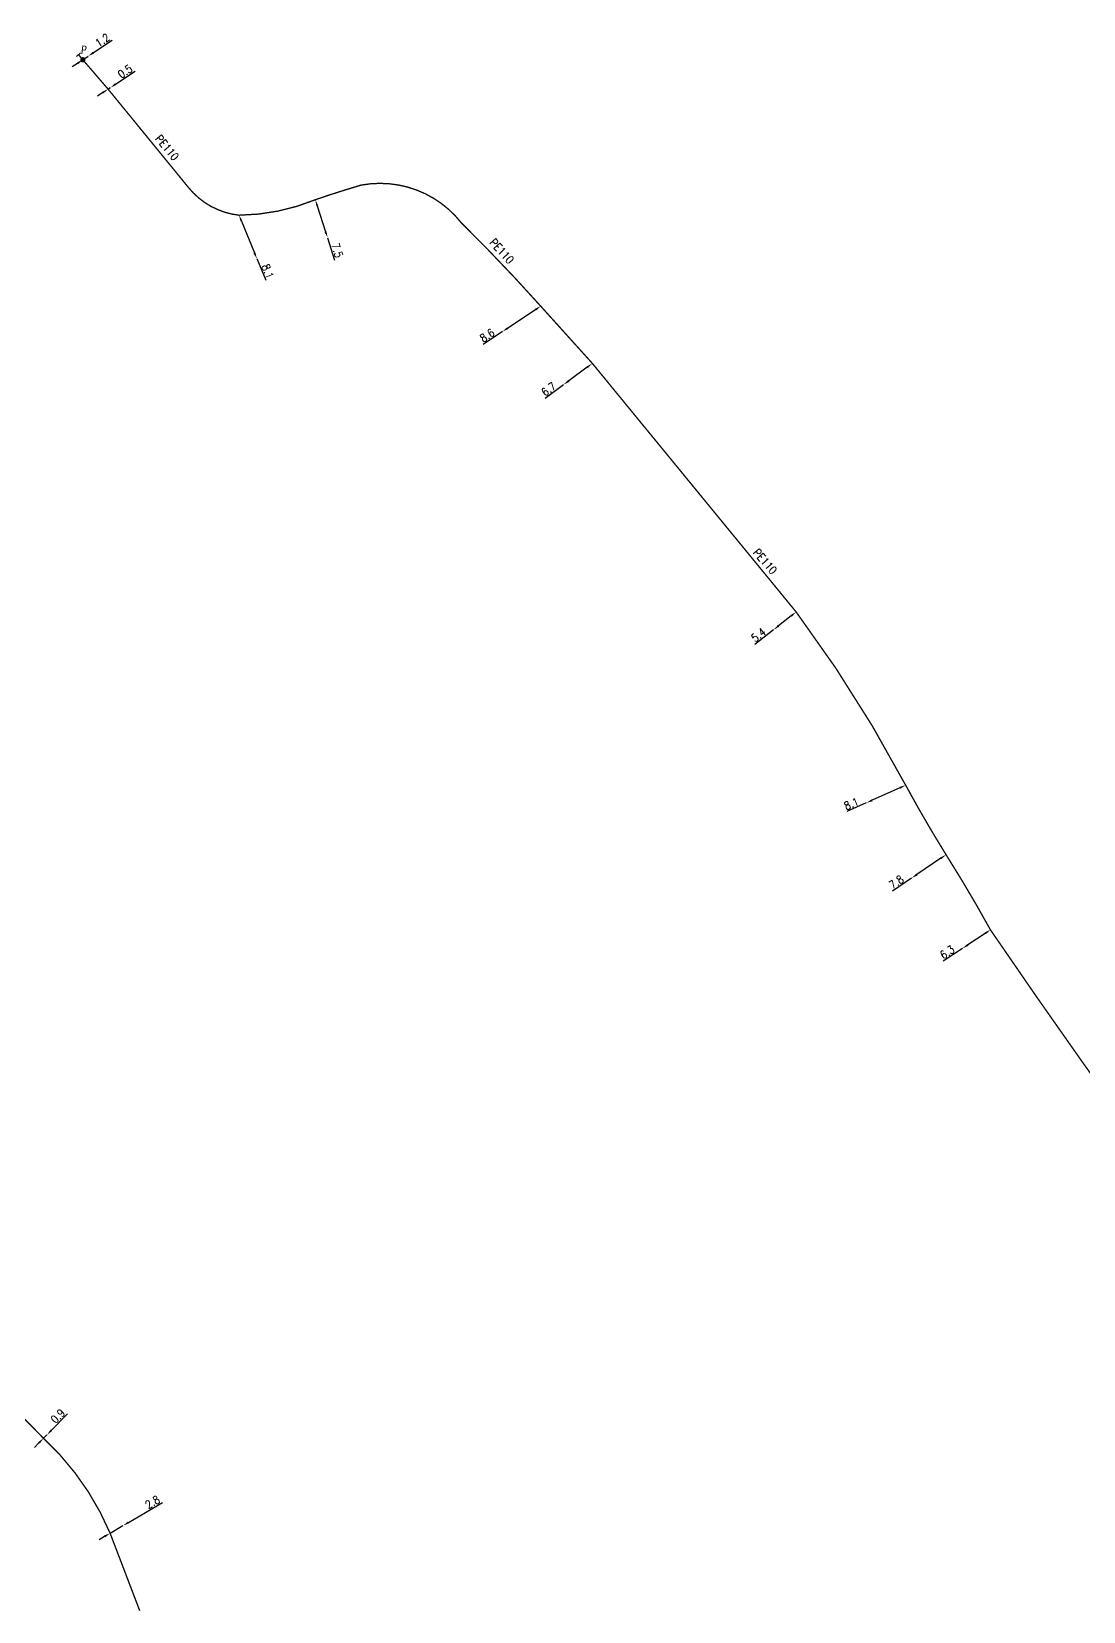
# Model space of a CAD drawing. Header units: millimetres. Extents: x 183000 to 183920, y 151989 to 153001.
# Drawn here: x 183441.6 to 183638.7, y 151999.9 to 152296.1 of the extents above; entities that cross this region are included whole.
import ezdxf
from ezdxf.enums import TextEntityAlignment as Align

# ---------------------------------------------------------------- set-up
doc = ezdxf.new("R2010")
doc.units = ezdxf.units.MM
doc.header["$MEASUREMENT"] = 0
doc.header["$PDMODE"] = 34
doc.linetypes.add('L_100_PE', pattern=[14, 10, -1.5, 1, -1.5])
doc.layers.get('0').update_dxf_attribs({"linetype": 'CONTINUOUS'})
doc.layers.get('DEFPOINTS').update_dxf_attribs({"linetype": 'CONTINUOUS'})
for name, color, linetype in [('L_140', 3, 'CONTINUOUS'), ('L_300', 7, 'CONTINUOUS'), ('L_340', 7, 'CONTINUOUS')]:
    doc.layers.add(name, color=color, linetype=linetype)
doc.styles.add('G_ROMANS', font='ROMANS.SHX', dxfattribs={"width": 0.75})
doc.styles.get("Standard").update_dxf_attribs({"font": 'romans.shx', "width": 0.85})
doc.dimstyles.get("Standard").update_dxf_attribs({"dimtxt": 1.5, "dimasz": 1.2, "dimexe": 0.625, "dimexo": 0.625, "dimgap": 0.25, "dimtad": 1, "dimdec": 1, "dimzin": 0, "dimdsep": 46, "dimtxsty": 'Standard', "dimcen": -0.5, "dimadec": 0, "dimazin": 0, "dimtfac": 1, "dimtdec": 1, "dimtmove": 0, "dimatfit": 3, "dimfxl": 1, "dimtolj": 1, "dimtzin": 0, "dimarcsym": 0})

# ---------------------------------------------------------------- blocks, each defined once
blk = doc.blocks.new('L_340_07')
at = {"color": 0, "linetype": 'Continuous', "const_width": 0.25, "flags": 128}
blk.add_lwpolyline([(0, 0), (1.25, 0)], dxfattribs=at)
at = {"color": 0, "linetype": 'Continuous', "flags": 128}
blk.add_lwpolyline([(1.25, -0.5), (1.25, 0.5)], dxfattribs=at)
at = {"color": 0, "linetype": 'Continuous', "width": 0.75, "flags": 3}
for tag, p in [('DEF_LEG', (0.72, -3.47)), ('DEF_COUP', (0.72, -5.97)), ('DEF_TYPE', (0.72, -8.47))]:
    blk.add_attdef(tag, text='', height=1.2, dxfattribs=at).set_placement(p, align=Align.MIDDLE)
blk = doc.blocks.new('L_300_12')
at = {"color": 0, "linetype": 'Continuous', "const_width": 0.497, "flags": 128}
blk.add_lwpolyline([(-0.25, 0, 1), (0.25, 0, 1)], format="xyb", close=True, dxfattribs=at)
at = {"color": 0, "linetype": 'Continuous', "style": 'G_ROMANS', "width": 0.75}
blk.add_text('P', height=1.5, dxfattribs=at).set_placement((0, 1.85), align=Align.MIDDLE)
at = {"color": 0, "linetype": 'Continuous', "style": 'G_ROMANS', "width": 0.75, "flags": 3}
for tag, p in [('DEF_LEG', (0, -5)), ('DEF_COUP', (0, -7.5)), ('DEF_TYPE', (0, -10))]:
    blk.add_attdef(tag, text='', height=1.2, dxfattribs=at).set_placement(p, align=Align.MIDDLE)
blk = doc.blocks.new('*D81')
at = {"layer": 'DEFPOINTS', "color": 0, "linetype": 'Continuous'}
for p in [(183621.25, 152127.66), (183616.01, 152124.16), (183616.01, 152124.16)]:
    blk.add_point(p, dxfattribs=at)
at = {"layer": 'L_140', "color": 0, "linetype": 'Continuous', "lineweight": -2}
for p, q in [((183620.25, 152126.99), (183617, 152124.83)), ((183616.01, 152124.16), (183612.42, 152121.77))]:
    blk.add_line(p, q, dxfattribs=at)
at = {"layer": 'L_140', "color": 0, "linetype": 'Continuous'}
for points in [[(183620.14, 152127.16), (183620.36, 152126.82), (183621.25, 152127.66)], [(183616.89, 152124.99), (183617.12, 152124.66), (183616.01, 152124.16)]]:
    blk.add_solid(points, dxfattribs=at)
at = {"layer": 'L_140', "color": 0, "linetype": 'Continuous', "insert": (183613.16, 152123.47), "char_height": 1.5, "attachment_point": 5, "rotation": 33.6932}
blk.add_mtext('\\A1;6.3', dxfattribs=at)
blk = doc.blocks.new('*D82')
at = {"layer": 'DEFPOINTS', "color": 0, "linetype": 'Continuous'}
for p in [(183612.94, 152141.73), (183606.49, 152137.36), (183606.49, 152137.36)]:
    blk.add_point(p, dxfattribs=at)
at = {"layer": 'L_140', "color": 0, "linetype": 'Continuous', "lineweight": -2}
for p, q in [((183611.95, 152141.06), (183607.48, 152138.03)), ((183606.49, 152137.36), (183602.87, 152134.9))]:
    blk.add_line(p, q, dxfattribs=at)
at = {"layer": 'L_140', "color": 0, "linetype": 'Continuous'}
for points in [[(183611.84, 152141.23), (183612.06, 152140.9), (183612.94, 152141.73)], [(183607.37, 152138.19), (183607.59, 152137.86), (183606.49, 152137.36)]]:
    blk.add_solid(points, dxfattribs=at)
at = {"layer": 'L_140', "color": 0, "linetype": 'Continuous', "insert": (183603.62, 152136.62), "char_height": 1.5, "attachment_point": 5, "rotation": 34.1514}
blk.add_mtext('\\A1;7.8', dxfattribs=at)
blk = doc.blocks.new('*D83')
at = {"layer": 'DEFPOINTS', "color": 0, "linetype": 'Continuous'}
for p in [(183605.37, 152154.76), (183597.98, 152151.45), (183597.98, 152151.45)]:
    blk.add_point(p, dxfattribs=at)
at = {"layer": 'L_140', "color": 0, "linetype": 'Continuous', "lineweight": -2}
for p, q in [((183604.28, 152154.27), (183599.08, 152151.94)), ((183597.98, 152151.45), (183594.33, 152149.81))]:
    blk.add_line(p, q, dxfattribs=at)
at = {"layer": 'L_140', "color": 0, "linetype": 'Continuous'}
for points in [[(183604.2, 152154.45), (183604.36, 152154.09), (183605.37, 152154.76)], [(183599, 152152.12), (183599.16, 152151.76), (183597.98, 152151.45)]]:
    blk.add_solid(points, dxfattribs=at)
at = {"layer": 'L_140', "color": 0, "linetype": 'Continuous', "insert": (183595.2, 152151.3), "char_height": 1.5, "attachment_point": 5, "rotation": 24.148}
blk.add_mtext('\\A1;8.1', dxfattribs=at)
blk = doc.blocks.new('*D84')
at = {"layer": 'DEFPOINTS', "color": 0, "linetype": 'Continuous'}
for p in [(183584.84, 152187.25), (183580.6, 152183.9), (183580.6, 152183.9)]:
    blk.add_point(p, dxfattribs=at)
at = {"layer": 'L_140', "color": 0, "linetype": 'Continuous', "lineweight": -2}
for p, q in [((183583.9, 152186.5), (183581.54, 152184.64)), ((183580.6, 152183.9), (183577.13, 152181.15))]:
    blk.add_line(p, q, dxfattribs=at)
at = {"layer": 'L_140', "color": 0, "linetype": 'Continuous'}
for points in [[(183583.78, 152186.66), (183584.02, 152186.35), (183584.84, 152187.25)], [(183581.42, 152184.8), (183581.67, 152184.49), (183580.6, 152183.9)]]:
    blk.add_solid(points, dxfattribs=at)
at = {"layer": 'L_140', "color": 0, "linetype": 'Continuous', "insert": (183577.77, 152182.94), "char_height": 1.5, "attachment_point": 5, "rotation": 38.3087}
blk.add_mtext('\\A1;5.4', dxfattribs=at)
blk = doc.blocks.new('*D85')
at = {"layer": 'DEFPOINTS', "color": 0, "linetype": 'Continuous'}
for p in [(183546.65, 152233.85), (183541.27, 152229.85), (183541.27, 152229.85)]:
    blk.add_point(p, dxfattribs=at)
at = {"layer": 'L_140', "color": 0, "linetype": 'Continuous', "lineweight": -2}
for p, q in [((183545.68, 152233.13), (183542.23, 152230.57)), ((183541.27, 152229.85), (183537.81, 152227.28))]:
    blk.add_line(p, q, dxfattribs=at)
at = {"layer": 'L_140', "color": 0, "linetype": 'Continuous'}
for points in [[(183545.57, 152233.29), (183545.8, 152232.97), (183546.65, 152233.85)], [(183542.11, 152230.73), (183542.35, 152230.41), (183541.27, 152229.85)]]:
    blk.add_solid(points, dxfattribs=at)
at = {"layer": 'L_140', "color": 0, "linetype": 'Continuous', "insert": (183538.46, 152229.01), "char_height": 1.5, "attachment_point": 5, "rotation": 36.6228}
blk.add_mtext('\\A1;6.7', dxfattribs=at)
blk = doc.blocks.new('*D86')
at = {"layer": 'DEFPOINTS', "color": 0, "linetype": 'Continuous'}
for p in [(183536.98, 152244.57), (183529.82, 152239.82), (183529.82, 152239.82)]:
    blk.add_point(p, dxfattribs=at)
at = {"layer": 'L_140', "color": 0, "linetype": 'Continuous', "lineweight": -2}
for p, q in [((183535.98, 152243.91), (183530.82, 152240.48)), ((183529.82, 152239.82), (183526.17, 152237.4))]:
    blk.add_line(p, q, dxfattribs=at)
at = {"layer": 'L_140', "color": 0, "linetype": 'Continuous'}
for points in [[(183535.87, 152244.08), (183536.09, 152243.74), (183536.98, 152244.57)], [(183530.71, 152240.65), (183530.93, 152240.31), (183529.82, 152239.82)]]:
    blk.add_solid(points, dxfattribs=at)
at = {"layer": 'L_140', "color": 0, "linetype": 'Continuous', "insert": (183526.94, 152239.11), "char_height": 1.5, "attachment_point": 5, "rotation": 33.5579}
blk.add_mtext('\\A1;8.6', dxfattribs=at)
blk = doc.blocks.new('*D87')
at = {"layer": 'DEFPOINTS', "color": 0, "linetype": 'Continuous'}
for p in [(183494.74, 152264.53), (183497.03, 152257.39), (183497.03, 152257.39)]:
    blk.add_point(p, dxfattribs=at)
at = {"layer": 'L_140', "color": 0, "linetype": 'Continuous', "lineweight": -2}
for p, q in [((183495.11, 152263.39), (183496.66, 152258.53)), ((183497.03, 152257.39), (183498.36, 152253.23))]:
    blk.add_line(p, q, dxfattribs=at)
at = {"layer": 'L_140', "color": 0, "linetype": 'Continuous'}
for points in [[(183495.3, 152263.45), (183494.92, 152263.33), (183494.74, 152264.53)], [(183496.85, 152258.59), (183496.47, 152258.47), (183497.03, 152257.39)]]:
    blk.add_solid(points, dxfattribs=at)
at = {"layer": 'L_140', "color": 0, "linetype": 'Continuous', "insert": (183498.83, 152255.04), "char_height": 1.5, "attachment_point": 5, "rotation": 287.7476}
blk.add_mtext('\\A1;7.5', dxfattribs=at)
blk = doc.blocks.new('*D88')
at = {"layer": 'DEFPOINTS', "color": 0, "linetype": 'Continuous'}
for p in [(183480.44, 152261.63), (183483.78, 152253.49), (183483.78, 152253.49)]:
    blk.add_point(p, dxfattribs=at)
at = {"layer": 'L_140', "color": 0, "linetype": 'Continuous', "lineweight": -2}
for p, q in [((183480.9, 152260.52), (183483.32, 152254.6)), ((183483.78, 152253.49), (183485.44, 152249.43))]:
    blk.add_line(p, q, dxfattribs=at)
at = {"layer": 'L_140', "color": 0, "linetype": 'Continuous'}
for points in [[(183481.08, 152260.6), (183480.71, 152260.45), (183480.44, 152261.63)], [(183483.51, 152254.67), (183483.14, 152254.52), (183483.78, 152253.49)]]:
    blk.add_solid(points, dxfattribs=at)
at = {"layer": 'L_140', "color": 0, "linetype": 'Continuous', "insert": (183485.83, 152251.1), "char_height": 1.5, "attachment_point": 5, "rotation": 292.252}
blk.add_mtext('\\A1;8.1', dxfattribs=at)
blk = doc.blocks.new('*D89')
at = {"layer": 'DEFPOINTS', "color": 0, "linetype": 'Continuous'}
for p in [(183455.9, 152285.27), (183456.32, 152285.55), (183456.32, 152285.55)]:
    blk.add_point(p, dxfattribs=at)
at = {"layer": 'L_140', "color": 0, "linetype": 'Continuous', "lineweight": -2}
for p, q in [((183457.32, 152286.21), (183460.97, 152288.62)), ((183454.9, 152284.61), (183453.9, 152283.95)), ((183455.9, 152285.27), (183456.32, 152285.55))]:
    blk.add_line(p, q, dxfattribs=at)
at = {"layer": 'L_140', "color": 0, "linetype": 'Continuous'}
for points in [[(183457.21, 152286.37), (183457.43, 152286.04), (183456.32, 152285.55)], [(183454.79, 152284.77), (183455.01, 152284.44), (183455.9, 152285.27)]]:
    blk.add_solid(points, dxfattribs=at)
at = {"layer": 'L_140', "color": 0, "linetype": 'Continuous', "insert": (183459.09, 152288.58), "char_height": 1.5, "attachment_point": 5, "rotation": 33.4792}
blk.add_mtext('\\A1;0.5', dxfattribs=at)
blk = doc.blocks.new('*D90')
at = {"layer": 'DEFPOINTS', "color": 0, "linetype": 'Continuous'}
for p in [(183451.17, 152290.77), (183452.16, 152291.44), (183452.16, 152291.44)]:
    blk.add_point(p, dxfattribs=at)
at = {"layer": 'L_300', "color": 0, "linetype": 'Continuous', "lineweight": -2}
for p, q in [((183453.16, 152292.11), (183456.64, 152294.45)), ((183450.17, 152290.1), (183449.18, 152289.43)), ((183451.17, 152290.77), (183452.16, 152291.44))]:
    blk.add_line(p, q, dxfattribs=at)
at = {"layer": 'L_300', "color": 0, "linetype": 'Continuous'}
for points in [[(183453.05, 152292.28), (183453.27, 152291.94), (183452.16, 152291.44)], [(183450.06, 152290.27), (183450.28, 152289.94), (183451.17, 152290.77)]]:
    blk.add_solid(points, dxfattribs=at)
at = {"layer": 'L_300', "color": 0, "linetype": 'Continuous', "insert": (183454.84, 152294.44), "char_height": 1.5, "attachment_point": 5, "rotation": 33.9295}
blk.add_mtext('\\A1;1.2', dxfattribs=at)
blk = doc.blocks.new('*D139')
at = {"layer": 'DEFPOINTS', "color": 0, "linetype": 'Continuous'}
for p in [(183443.8, 152032.33), (183444.43, 152032.97), (183444.43, 152032.97)]:
    blk.add_point(p, dxfattribs=at)
at = {"layer": 'L_140', "color": 0, "linetype": 'Continuous', "lineweight": -2}
for p, q in [((183445.27, 152033.83), (183448.3, 152036.9)), ((183442.95, 152031.48), (183442.11, 152030.62)), ((183443.8, 152032.33), (183444.43, 152032.97))]:
    blk.add_line(p, q, dxfattribs=at)
at = {"layer": 'L_140', "color": 0, "linetype": 'Continuous'}
for points in [[(183442.81, 152031.62), (183443.1, 152031.34), (183443.8, 152032.33)], [(183445.13, 152033.97), (183445.41, 152033.69), (183444.43, 152032.97)]]:
    blk.add_solid(points, dxfattribs=at)
at = {"layer": 'L_140', "color": 0, "linetype": 'Continuous', "insert": (183446.49, 152036.49), "char_height": 1.5, "attachment_point": 5, "rotation": 45.3945}
blk.add_mtext('\\A1;0.9', dxfattribs=at)
blk = doc.blocks.new('*D140')
at = {"layer": 'DEFPOINTS', "color": 0, "linetype": 'Continuous'}
for p in [(183456.28, 152014.53), (183458.69, 152015.95), (183458.69, 152015.95)]:
    blk.add_point(p, dxfattribs=at)
at = {"layer": 'L_140', "color": 0, "linetype": 'Continuous', "lineweight": -2}
for p, q in [((183459.73, 152016.55), (183466.11, 152020.28)), ((183455.24, 152013.93), (183454.21, 152013.32)), ((183456.28, 152014.53), (183458.69, 152015.95))]:
    blk.add_line(p, q, dxfattribs=at)
at = {"layer": 'L_140', "color": 0, "linetype": 'Continuous'}
for points in [[(183459.63, 152016.72), (183459.83, 152016.38), (183458.69, 152015.95)], [(183455.14, 152014.1), (183455.34, 152013.75), (183456.28, 152014.53)]]:
    blk.add_solid(points, dxfattribs=at)
at = {"layer": 'L_140', "color": 0, "linetype": 'Continuous', "insert": (183464.23, 152020.35), "char_height": 1.5, "attachment_point": 5, "rotation": 30.3266}
blk.add_mtext('\\A1;2.8', dxfattribs=at)

msp = doc.modelspace()

# ---------------------------------------------------------------- linework, layer by layer
at = {"layer": 'L_140', "linetype": 'L_100_PE', "const_width": 0.25, "flags": 128}
msp.add_lwpolyline([(183451.17, 152290.77), (183451.17, 152290.77), (183455.9, 152285.27), (183470.96, 152266.83, 0.198227), (183480.44, 152261.63, 0.095363), (183494.74, 152264.53, -0.011812), (183503.3, 152267.27, -0.280284), (183522.13, 152260.16, -0.015765), (183536.98, 152244.57), (183546.65, 152233.85), (183584.84, 152187.25, -0.038283), (183605.37, 152154.76, 0.014886), (183612.94, 152141.73, -0.015115), (183621.25, 152127.66, 0.006933), (183647.21, 152090.68), (183664.52, 152067.36, 0.009681), (183689.25, 152035.09), (183692.7, 152030.51), (183688.53, 152027.24), (183693.08, 152020.95), (183694.41, 152018.92, -0.054467), (183698.29, 152010.8, -0.296333), (183694.92, 152005.87)], format="xyb", dxfattribs=at)
at = {"layer": 'L_140', "linetype": 'L_100_PE', "flags": 128}
msp.add_lwpolyline([(183126.23, 152175.53, 0.25, 0.25, 0), (183125.58, 152175.06, 0.25, 0.25, 0), (183128.13, 152171.83, 0.25, 0.25, 0), (183133.38, 152164.09, 0.25, 0.25, 0), (183150.37, 152141.37, 0.25, 0.25, 0), (183169.41, 152116.41, 0.25, 0.25, 0), (183190.51, 152088.88, 0.25, 0.25, 0), (183203.33, 152072.04, 0.25, 0.25, 0.24586), (183208.32, 152069.18, 0.25, 0.25, 0.064957), (183215.38, 152069.97, 0.25, 0.25, 0), (183224.9, 152074.5, 0.25, 0.25, 0), (183229, 152076.46, 0.25, 0.25, 0), (183229, 152076.46, 0.25, 0.25, 0.037281), (183243.49, 152085.65, 0.25, 0.25, 0), (183253.62, 152091.89, 0.25, 0.25, -0.142247), (183255.93, 152092.96, 0.25, 0.25, 0.148454), (183257.53, 152093.8, 0.25, 0.25, 0), (183265.8, 152099.37, 0.25, 0.25, 0), (183273.88, 152104.72, 0.25, 0.25, 0), (183292.67, 152115.74, 0.25, 0.25, 0), (183292.67, 152115.74, 0.25, 0.25, 0.041893), (183294.43, 152117.12, 0.25, 0.25, -0.074755), (183296.76, 152118.81, 0.25, 0.25, -0.10654), (183316.25, 152127.78, 0.25, 0.25, -0.040085), (183325.24, 152128.82, 0.25, 0.25, 0), (183346.92, 152117.87, 0.25, 0.25, 0), (183355.91, 152112.99, 0.25, 0.25, -0.07454), (183377.17, 152098.83, 0.25, 0.25, 0), (183381.66, 152094.37, 0.25, 0.25, 0), (183396.28, 152080.35, 0.25, 0.25, 0), (183412.75, 152064.39, 0.25, 0.25, 0), (183426.29, 152050.21, 0.25, 0.25, 0), (183443.8, 152032.33, 0.25, 0.25, -0.106232), (183456.28, 152014.53, 0.25, 0.25, 0), (183461.83, 152000, 0, 0, 0)], format="xyseb", dxfattribs=at)

# ---------------------------------------------------------------- block references
at = {"layer": 'L_300', "rotation": 353.6651796458162}
msp.add_blockref('L_300_12', (183451.17, 152290.77), dxfattribs=at)
at = {"layer": 'L_340', "rotation": 130.3771664161972}
msp.add_blockref('L_340_07', (183451.17, 152290.77), dxfattribs=at)

# ---------------------------------------------------------------- texts
at = {"layer": 'L_140', "linetype": 'Continuous', "width": 0.85}
for rotation, p in [(309.7454, (183464.64, 152275.92)), (312.3012, (183527.29, 152256.41)), (311.133, (183576.66, 152198.29))]:
    msp.add_text('PE110', height=1.5, rotation=rotation, dxfattribs=at).set_placement(p)

# ---------------------------------------------------------------- dimensions: what is measured, and where the dimension line sits
at = {"layer": 'L_140', "linetype": 'Continuous'}
for base, p1, p2, angle, picture, middle in [((183456.32, 152285.55), (183455.9, 152285.27), (183456.32, 152285.55), 213.4792, '*D89', (183459.64, 152287.74)), ((183497.03, 152257.39), (183494.74, 152264.53), (183497.03, 152257.39), 107.7476, '*D87', (183497.88, 152254.74)), ((183529.82, 152239.82), (183536.98, 152244.57), (183529.82, 152239.82), 33.5579, '*D86', (183527.49, 152238.28)), ((183541.27, 152229.85), (183546.65, 152233.85), (183541.27, 152229.85), 36.6228, '*D85', (183539.06, 152228.21)), ((183580.6, 152183.9), (183584.84, 152187.25), (183580.6, 152183.9), 38.3087, '*D84', (183578.39, 152182.15)), ((183597.98, 152151.45), (183605.37, 152154.76), (183597.98, 152151.45), 24.148, '*D83', (183595.61, 152150.38)), ((183606.49, 152137.36), (183612.94, 152141.73), (183606.49, 152137.36), 34.1514, '*D82', (183604.18, 152135.79)), ((183616.01, 152124.16), (183621.25, 152127.66), (183616.01, 152124.16), 33.6932, '*D81', (183613.71, 152122.63)), ((183444.43, 152032.97), (183443.8, 152032.33), (183444.43, 152032.97), 225.3945, '*D139', (183447.21, 152035.79)), ((183458.69, 152015.95), (183456.28, 152014.53), (183458.69, 152015.95), 210.3266, '*D140', (183464.74, 152019.48))]:
    dim = msp.add_linear_dim(base=base, p1=p1, p2=p2, angle=angle, dimstyle='Standard', dxfattribs=at)
    dim.commit()
    dim.dimension.update_dxf_attribs({"geometry": picture, "text_midpoint": middle, "dimtype": 160})
dim = msp.add_linear_dim(base=(183483.78, 152253.49), p1=(183480.44, 152261.63), p2=(183483.78, 152253.49), angle=112.252, text='8.1', dimstyle='Standard', dxfattribs=at)
dim.commit()
dim.dimension.update_dxf_attribs({"geometry": '*D88', "text_midpoint": (183484.91, 152250.72), "dimtype": 160})
at = {"layer": 'L_300', "linetype": 'Continuous'}
dim = msp.add_linear_dim(base=(183452.16, 152291.44), p1=(183451.17, 152290.77), p2=(183452.16, 152291.44), angle=213.9295, dimstyle='Standard', dxfattribs=at)
dim.commit()
dim.dimension.update_dxf_attribs({"geometry": '*D90', "text_midpoint": (183455.4, 152293.61), "dimtype": 160})

doc.saveas('drawing.dxf')
